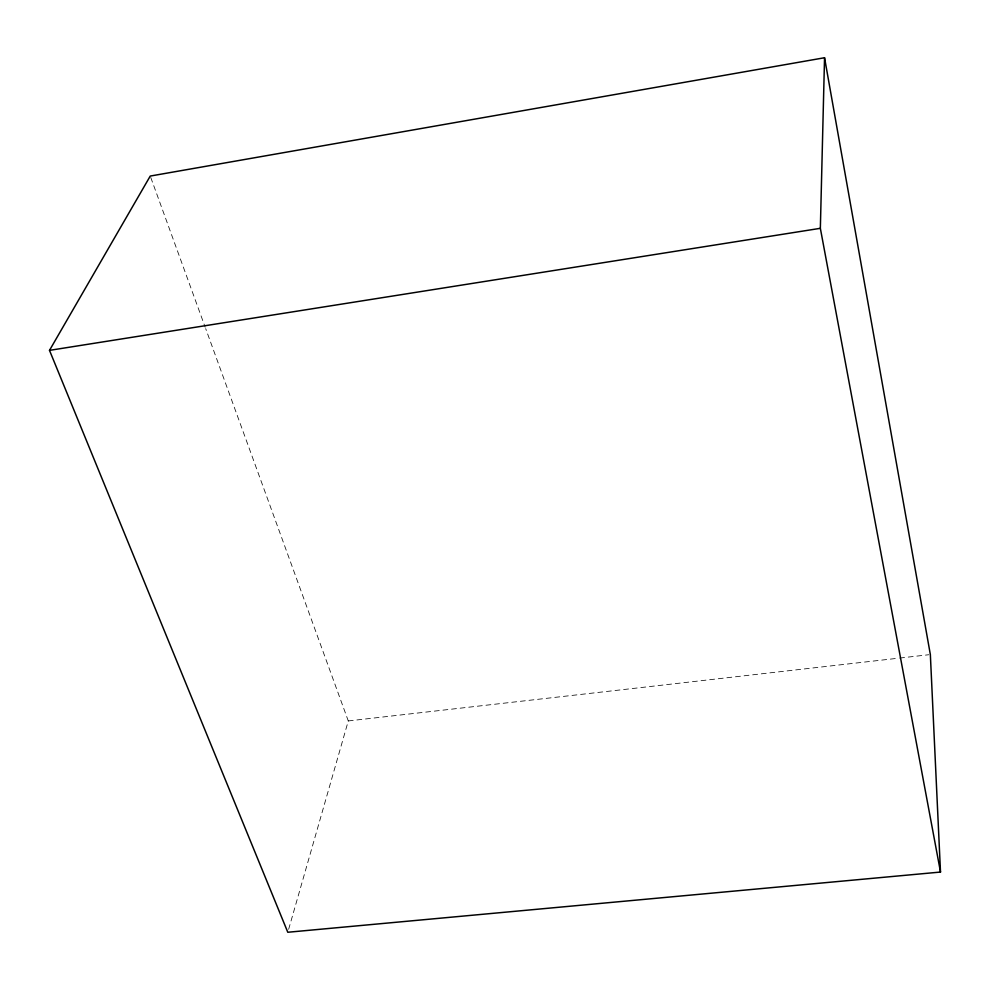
<?xml version="1.0" encoding="UTF-8"?>
<svg xmlns="http://www.w3.org/2000/svg" width="990" height="990" viewBox="0 0 990 990"><rect width="100%" height="100%" fill="white"/><g stroke="black" fill="none" stroke-linecap="round" stroke-linejoin="round"><path stroke-width="0.74" stroke-dasharray="4.95 3.71" d="M288.647 929.301L348.282 720.943L205.697 328.631M348.282 720.943L898.103 658.239M899.638 658.065L928.818 654.737M150.777 177.507L205.165 327.17"/><path stroke-width="1.49" d="M940.5 872.054L820.351 228.319L824.546 57.742L150.245 176.059L49.5 350.361L287.793 932.258L940.5 872.054L930.352 654.563L824.546 57.742M49.5 350.361L820.351 228.319"/></g></svg>
